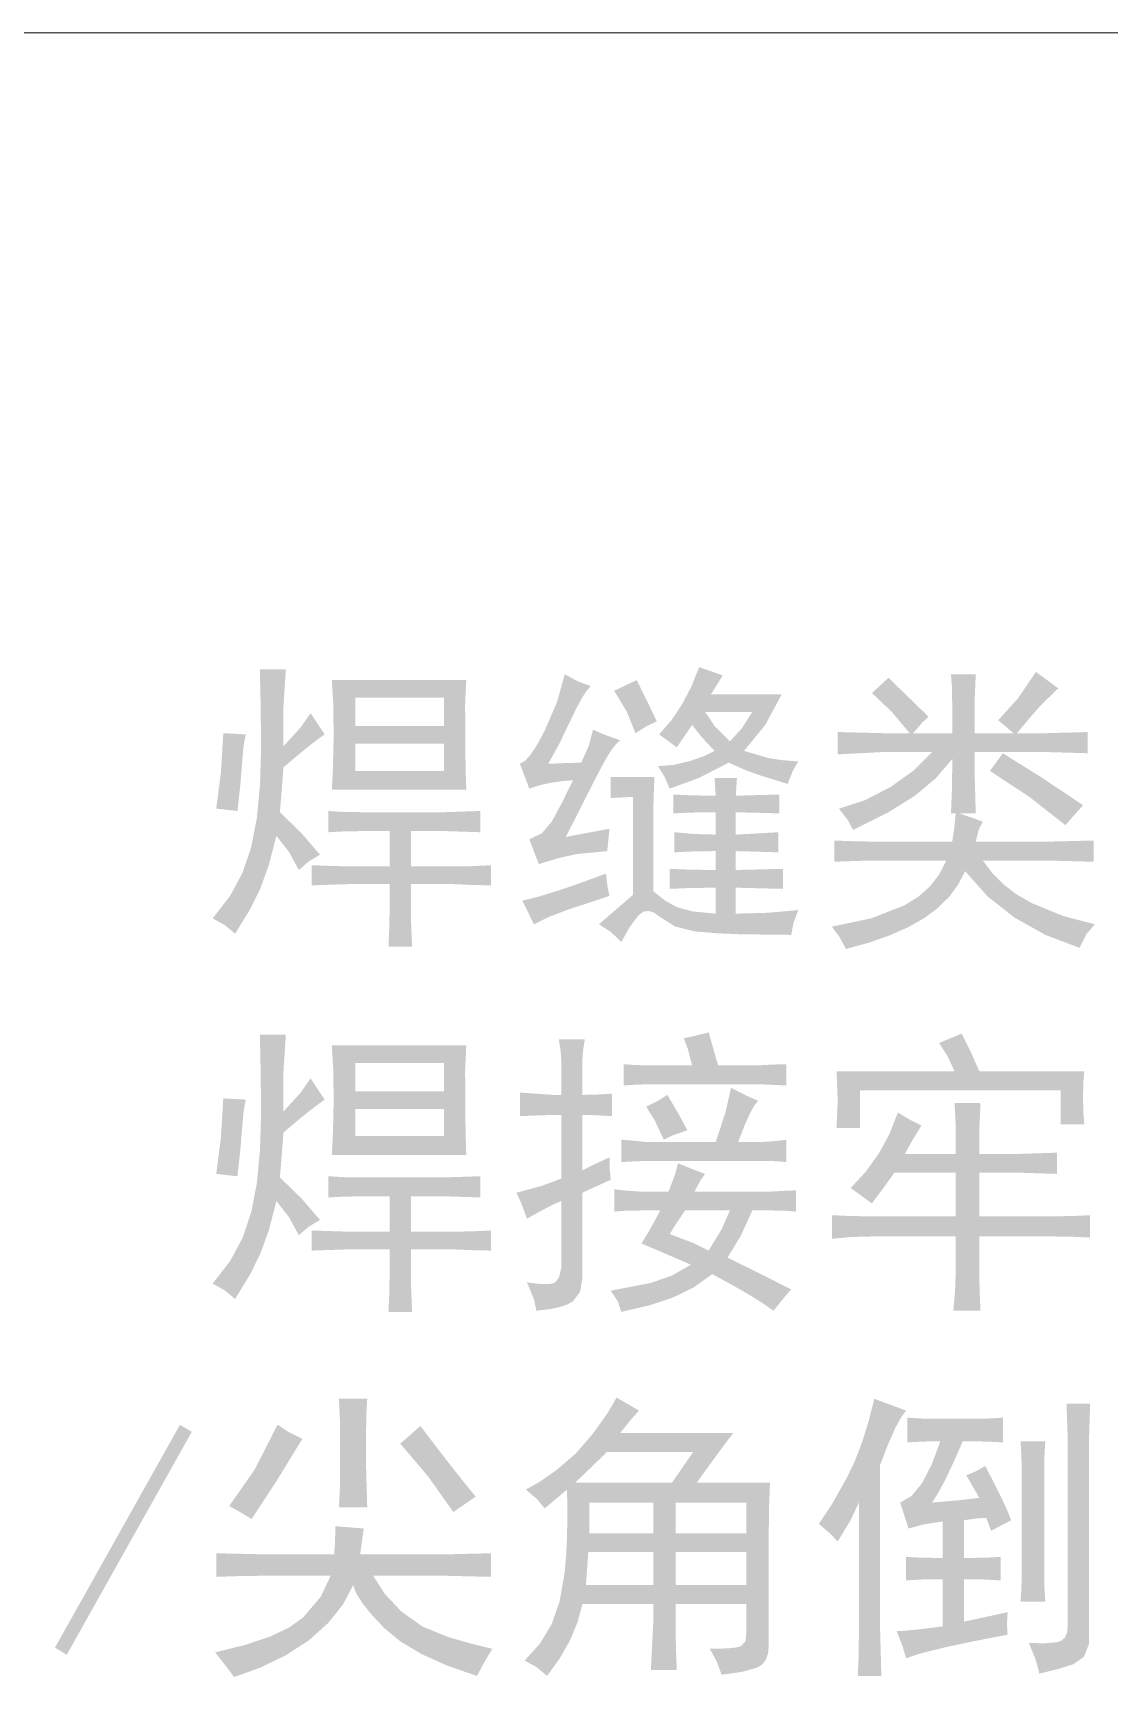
# Model space of a CAD drawing. Header units: millimetres. Extents: x 3 to 591, y 5 to 205.
# Drawn here: x 466.2 to 476.51, y 189.07 to 204.82 of the extents above; entities that cross this region are included whole.
import ezdxf

# ---------------------------------------------------------------- set-up
doc = ezdxf.new("R2010")
doc.units = ezdxf.units.MM

msp = doc.modelspace()

# ---------------------------------------------------------------- hatches: boundary and pattern name
h = msp.add_hatch(color=7)
h.paths.add_polyline_path([(469.060521, 197.570142), (469.065904, 197.655718), (469.070512, 197.766099), (469.074396, 197.901284), (469.077609, 198.061274), (469.075886, 198.373469), (469.060521, 198.620758), (470.349262, 198.620758), (470.338238, 198.39476), (470.338875, 198.127084), (470.340856, 197.900388), (470.344284, 197.714724), (470.349262, 197.570142)])
h.paths.add_polyline_path([(469.818442, 196.666149), (469.818442, 196.53055), (469.82106, 196.27892), (469.829466, 196.066978), (469.603468, 196.066978), (469.61215, 196.259145), (469.615043, 196.496374), (469.615043, 196.666149), (469.219271, 196.666149), (468.868698, 196.654573), (468.868698, 196.846947), (469.219271, 196.835372), (469.615043, 196.835372), (469.615043, 197.174369), (469.366445, 197.174369), (469.173933, 197.171544), (469.026897, 197.163345), (469.026897, 197.366743), (469.17104, 197.358062), (469.35487, 197.355168), (470.134839, 197.355168), (470.484861, 197.366743), (470.484861, 197.163345), (470.145864, 197.174369), (469.818442, 197.174369), (469.818442, 196.835372), (470.180039, 196.835372), (470.399974, 196.838266), (470.586836, 196.846947), (470.586836, 196.654573), (470.422781, 196.657467), (470.225239, 196.666149)])
h.paths.add_polyline_path([(468.992721, 198.100962), (468.91717, 198.047107), (468.826117, 197.976456), (468.71956, 197.888959), (468.5975, 197.784564), (468.563325, 197.355168), (468.766792, 197.157557), (468.947522, 196.948371), (468.840035, 196.883534), (468.744123, 196.801748), (468.650968, 196.973727), (468.529701, 197.129169), (468.457491, 196.850944), (468.377014, 196.626461), (468.273661, 196.418653), (468.133928, 196.191001), (468.034985, 196.27327), (467.919505, 196.338176), (468.08735, 196.555768), (468.20724, 196.779148), (468.289095, 197.023405), (468.342839, 197.304456), (468.372604, 197.616582), (468.382526, 197.954339), (468.379701, 198.327167), (468.371502, 198.722733), (468.6201, 198.722733), (468.5975, 198.37216), (468.5975, 197.987963), (468.758317, 198.163111), (468.857122, 198.30436)])
h.paths.add_polyline_path([(470.134839, 198.180337), (470.134839, 198.451535), (469.28707, 198.451535), (469.28707, 198.180337)])
h.paths.add_polyline_path([(470.134839, 197.75094), (470.134839, 198.010563), (469.28707, 198.010563), (469.28707, 197.75094)])
h.paths.add_polyline_path([(468.235903, 198.100962), (468.215921, 197.994991), (468.201727, 197.835276), (468.184709, 197.624781), (468.156528, 197.366743), (467.953129, 197.389343), (467.998191, 197.739571), (468.020929, 198.112537)])
h = msp.add_hatch(color=7)
h.paths.add_polyline_path([(472.140554, 196.598349), (472.253346, 196.508983), (472.366552, 196.445662), (472.516069, 196.404597), (472.739174, 196.383375), (472.739174, 196.631973), (472.499119, 196.629148), (472.298753, 196.620949), (472.298753, 196.812772), (472.499119, 196.804366), (472.739174, 196.801748), (472.739174, 196.982546), (472.527093, 196.979652), (472.343952, 196.970971), (472.343952, 197.163345), (472.527093, 197.146257), (472.739174, 197.140745), (472.739174, 197.355168), (472.518825, 197.352343), (472.332377, 197.344143), (472.332377, 197.524942), (472.518825, 197.51626), (472.739174, 197.513366), (472.728149, 197.683141), (472.942572, 197.683141), (472.931548, 197.513366), (473.349369, 197.524942), (473.349369, 197.344143), (472.931548, 197.355168), (472.931548, 197.140745), (473.338345, 197.163345), (473.338345, 196.970971), (472.931548, 196.982546), (472.931548, 196.801748), (473.383544, 196.812772), (473.383544, 196.620949), (472.931548, 196.631973), (472.931548, 196.383375), (473.244914, 196.391781), (473.530167, 196.417551), (473.485106, 196.296076), (473.462368, 196.179977), (472.982259, 196.185489), (472.749095, 196.195411), (472.535775, 196.213601), (472.351945, 196.259145), (472.207802, 196.349751), (472.148185, 196.392953), (472.093425, 196.410109), (472.043626, 196.401221), (471.998891, 196.366287), (471.915313, 196.254942), (471.834629, 196.112177), (471.730105, 196.211051), (471.620207, 196.2814), (471.947628, 196.564174), (471.947628, 197.502342), (471.733206, 197.490767), (471.733206, 197.694165), (472.151578, 197.694165), (472.140554, 197.377768)])
h.paths.add_polyline_path([(472.366552, 197.976939), (472.196778, 198.100962), (472.314049, 198.235183), (472.417264, 198.389248), (472.506147, 198.560055), (472.580975, 198.745333), (472.806973, 198.665958), (472.693974, 198.485159), (473.371969, 198.485159), (473.21377, 198.191361), (473.010371, 197.942763), (473.241882, 197.874964), (473.367628, 197.855051), (473.530167, 197.84134), (473.476562, 197.747909), (473.428744, 197.626366), (473.19117, 197.699677), (473.041515, 197.751905), (472.863748, 197.829764), (472.575463, 197.68259), (472.298753, 197.581166), (472.247834, 197.696921), (472.185753, 197.79614), (472.33658, 197.80868), (472.496088, 197.846852), (472.636096, 197.896048), (472.728149, 197.942763), (472.606606, 198.072643), (472.513175, 198.191361)])
h.paths.add_polyline_path([(470.862837, 197.81874), (470.911421, 197.84686), (470.967085, 197.908932), (471.029881, 198.005007), (471.099859, 198.135137), (471.221471, 198.417497), (471.292233, 198.677533), (471.416532, 198.609458), (471.540832, 198.564534), (471.499077, 198.514218), (471.453188, 198.442715), (471.403166, 198.350128), (471.349009, 198.236561), (471.238628, 198.0076), (471.134035, 197.81874), (471.320552, 197.826939), (471.450432, 197.829764), (471.523675, 197.993544), (471.563431, 198.146162), (471.673468, 198.098137), (471.823605, 198.044738), (471.786829, 198.01145), (471.744368, 197.957026), (471.696326, 197.881415), (471.642806, 197.784564), (471.579141, 197.662298), (471.50142, 197.510473), (471.409642, 197.329088), (471.303809, 197.118145), (471.350955, 197.127128), (471.436238, 197.143294), (471.559762, 197.166592), (471.72163, 197.196969), (471.69903, 196.982546), (471.405233, 196.953883), (471.235596, 196.915849), (471.043635, 196.857972), (470.953236, 197.095545), (471.074503, 197.154525), (471.167659, 197.264768), (471.258265, 197.431442), (471.371608, 197.660541), (471.279487, 197.654822), (471.162147, 197.637941), (471.045082, 197.612241), (470.953236, 197.581166)])
h.paths.add_polyline_path([(471.72163, 196.553149), (471.325858, 196.422511), (471.136515, 196.350509), (470.998436, 196.2814), (470.885437, 196.50795), (471.054866, 196.54998), (471.247034, 196.609373), (471.458838, 196.682685), (471.688006, 196.767572), (471.701717, 196.646098)])
h.paths.add_polyline_path([(471.981804, 198.620758), (472.044728, 198.494357), (472.097835, 198.386354), (472.141019, 198.296747), (472.174178, 198.225537), (472.077784, 198.179992), (471.970228, 198.112537), (471.885479, 198.32131), (471.76683, 198.519334)])
h.paths.add_polyline_path([(472.874772, 198.033162), (472.990528, 198.16008), (473.089746, 198.315936), (472.63775, 198.315936), (472.730836, 198.177443)])
h = msp.add_hatch(color=7)
h.paths.add_polyline_path([(474.597713, 198.112537), (474.422289, 198.321379), (474.236116, 198.496735), (474.394315, 198.643358), (474.778512, 198.270736), (474.713193, 198.20838), (474.631338, 198.112537), (475.005061, 198.112537), (475.005061, 198.41736), (475.002168, 198.561296), (474.993486, 198.677533), (475.23106, 198.677533), (475.219484, 198.41736), (475.219484, 198.112537), (475.592657, 198.112537), (475.510388, 198.182817), (475.445482, 198.236561), (475.637443, 198.448503), (475.80708, 198.700133), (476.022054, 198.541934), (475.857792, 198.383735), (475.757746, 198.270461), (475.626281, 198.112537), (475.909055, 198.112537), (476.304276, 198.123562), (476.304276, 197.920163), (475.909055, 197.931739), (475.219484, 197.931739), (475.219484, 197.739365), (475.23106, 197.344143), (475.072861, 197.344143), (475.197022, 197.301562), (475.298859, 197.264768), (475.259172, 197.188701), (475.23106, 197.072945), (475.909055, 197.072945), (476.361051, 197.08397), (476.361051, 196.880571), (475.920079, 196.892147), (475.298859, 196.892147), (475.391446, 196.769045), (475.500466, 196.660154), (475.625816, 196.565423), (475.767392, 196.484799), (476.068287, 196.360569), (476.372075, 196.2814), (476.290082, 196.185558), (476.225452, 196.055402), (475.900511, 196.178736), (475.603681, 196.344239), (475.343645, 196.548809), (475.129085, 196.790172), (475.061897, 196.660171), (474.973573, 196.541436), (474.864062, 196.43407), (474.733312, 196.338176), (474.58066, 196.252195), (474.405477, 196.174533), (474.207763, 196.105244), (473.987518, 196.044378), (473.925093, 196.160064), (473.851919, 196.258801), (474.22895, 196.337969), (474.54645, 196.462199), (474.679466, 196.544261), (474.790777, 196.643273), (474.880383, 196.759235), (474.948286, 196.892147), (474.371715, 196.892147), (474.111748, 196.889253), (473.874519, 196.880571), (473.874519, 197.08397), (474.091698, 197.075564), (474.36014, 197.072945), (475.005061, 197.072945), (475.024561, 197.196969), (475.038686, 197.344143), (474.993486, 197.344143), (475.002168, 197.55581), (475.005061, 197.739365), (475.005061, 197.863939), (474.847621, 197.679971), (474.648425, 197.513366), (474.389699, 197.352136), (474.055318, 197.185945), (474.004055, 197.281856), (473.919719, 197.389343), (474.16811, 197.469614), (474.416915, 197.598254), (474.639744, 197.757762), (474.812136, 197.931739), (474.33754, 197.931739), (473.908143, 197.909139), (473.908143, 198.123562), (474.33754, 198.112537)])
h.paths.add_polyline_path([(475.490682, 197.920163), (475.852142, 197.694096), (476.259076, 197.422967), (476.089853, 197.231144), (475.744999, 197.501998), (475.366659, 197.75094)])
h = msp.add_hatch(color=7)
h.paths.add_polyline_path([(469.060521, 194.070523), (469.065904, 194.156099), (469.070512, 194.26648), (469.074396, 194.401666), (469.077609, 194.561656), (469.075886, 194.87385), (469.060521, 195.121139), (470.349262, 195.121139), (470.338238, 194.895141), (470.338875, 194.627466), (470.340856, 194.40077), (470.344284, 194.215105), (470.349262, 194.070523)])
h.paths.add_polyline_path([(469.818442, 193.16653), (469.818442, 193.030931), (469.82106, 192.779301), (469.829466, 192.567359), (469.603468, 192.567359), (469.61215, 192.759526), (469.615043, 192.996756), (469.615043, 193.16653), (469.219271, 193.16653), (468.868698, 193.154955), (468.868698, 193.347329), (469.219271, 193.335753), (469.615043, 193.335753), (469.615043, 193.674751), (469.366445, 193.674751), (469.173933, 193.671926), (469.026897, 193.663726), (469.026897, 193.867125), (469.17104, 193.858443), (469.35487, 193.855549), (470.134839, 193.855549), (470.484861, 193.867125), (470.484861, 193.663726), (470.145864, 193.674751), (469.818442, 193.674751), (469.818442, 193.335753), (470.180039, 193.335753), (470.399974, 193.338647), (470.586836, 193.347329), (470.586836, 193.154955), (470.422781, 193.157848), (470.225239, 193.16653)])
h.paths.add_polyline_path([(468.992721, 194.601343), (468.91717, 194.547488), (468.826117, 194.476838), (468.71956, 194.389341), (468.5975, 194.284946), (468.563325, 193.855549), (468.766792, 193.657938), (468.947522, 193.448752), (468.840035, 193.383916), (468.744123, 193.302129), (468.650968, 193.474108), (468.529701, 193.629551), (468.457491, 193.351325), (468.377014, 193.126843), (468.273661, 192.919034), (468.133928, 192.691382), (468.034985, 192.773651), (467.919505, 192.838557), (468.08735, 193.056149), (468.20724, 193.279529), (468.289095, 193.523786), (468.342839, 193.804837), (468.372604, 194.116963), (468.382526, 194.45472), (468.379701, 194.827548), (468.371502, 195.223114), (468.6201, 195.223114), (468.5975, 194.872541), (468.5975, 194.488344), (468.758317, 194.663493), (468.857122, 194.804742)])
h.paths.add_polyline_path([(470.134839, 194.680718), (470.134839, 194.951916), (469.28707, 194.951916), (469.28707, 194.680718)])
h.paths.add_polyline_path([(470.134839, 194.251322), (470.134839, 194.510944), (469.28707, 194.510944), (469.28707, 194.251322)])
h.paths.add_polyline_path([(468.235903, 194.601343), (468.215921, 194.495372), (468.201727, 194.335658), (468.184709, 194.125162), (468.156528, 193.867125), (467.953129, 193.889724), (467.998191, 194.239953), (468.020929, 194.612919)])
h = msp.add_hatch(color=7)
h.paths.add_polyline_path([(472.63775, 193.889724), (472.595031, 193.830055), (472.535775, 193.71995), (473.25897, 193.71995), (473.422749, 193.728632), (473.507568, 193.731526), (473.507568, 193.528127), (473.411518, 193.536327), (473.281569, 193.539152), (473.089746, 193.539152), (472.979228, 193.296203), (472.852173, 193.087155), (473.180008, 192.925993), (473.462368, 192.781782), (473.439105, 192.756667), (473.403181, 192.714396), (473.354545, 192.654968), (473.293145, 192.578383), (473.188543, 192.651144), (473.055778, 192.733826), (472.894797, 192.82643), (472.705549, 192.928956), (472.534328, 192.806104), (472.337889, 192.70847), (472.10755, 192.630887), (471.834629, 192.567359), (471.803555, 192.663684), (471.733206, 192.770757), (472.117403, 192.84462), (472.315358, 192.913591), (472.502151, 193.019356), (472.434041, 193.048811), (472.332239, 193.092529), (472.196743, 193.15051), (472.027555, 193.222754), (472.106585, 193.352634), (472.208353, 193.539152), (472.027555, 193.539152), (471.871561, 193.536327), (471.76683, 193.528127), (471.76683, 193.74255), (471.857229, 193.73125), (472.015428, 193.71995), (472.287177, 193.71995), (472.349327, 193.883661), (472.377576, 193.991148), (472.538669, 193.926174)])
h.paths.add_polyline_path([(471.258609, 194.646543), (471.258609, 194.98554), (471.25289, 195.067465), (471.236009, 195.177915), (471.484608, 195.177915), (471.46752, 195.067465), (471.462008, 194.98554), (471.462008, 194.646543), (471.588856, 194.649437), (471.74423, 194.658119), (471.74423, 194.443145), (471.588856, 194.451826), (471.462008, 194.45472), (471.462008, 193.923349), (471.555025, 193.971373), (471.72163, 194.047923), (471.724524, 193.920593), (471.733206, 193.832949), (471.563707, 193.756468), (471.462008, 193.708926), (471.462008, 192.895332), (471.439339, 192.75932), (471.371608, 192.668783), (471.315591, 192.63776), (471.23849, 192.612421), (471.140305, 192.592663), (471.021036, 192.578383), (470.998367, 192.68587), (470.930636, 192.849581), (471.032232, 192.837188), (471.111297, 192.833114), (471.167831, 192.837411), (471.201834, 192.850132), (471.23849, 192.900569), (471.258609, 192.985731), (471.258609, 193.629551), (471.20403, 193.606288), (471.13121, 193.570364), (471.040096, 193.521728), (470.930636, 193.460328), (470.877031, 193.606951), (470.829213, 193.708926), (471.077604, 193.776725), (471.258609, 193.844525), (471.258609, 194.45472), (471.179234, 194.45472), (470.862837, 194.443145), (470.862837, 194.669143), (471.179234, 194.646543)])
h.paths.add_polyline_path([(472.886348, 194.714343), (473.047165, 194.632487), (473.14597, 194.590319), (473.108557, 194.544215), (473.064115, 194.462919), (473.012645, 194.34638), (472.954147, 194.194547), (473.180146, 194.194547), (473.329663, 194.205846), (473.417168, 194.217146), (473.417168, 194.002724), (473.324013, 194.010923), (473.202746, 194.013748), (472.095354, 194.013748), (471.990003, 194.010923), (471.834629, 194.002724), (471.834629, 194.217146), (471.97891, 194.205846), (472.072754, 194.194547), (472.739174, 194.194547), (472.832191, 194.476975)])
h.paths.add_polyline_path([(472.513175, 194.929316), (472.470663, 195.090134), (472.434351, 195.188939), (472.5725, 195.220014), (472.671374, 195.245714), (472.761773, 194.929316), (473.14597, 194.929316), (473.292731, 194.937516), (473.417168, 194.940341), (473.417168, 194.736942), (473.157546, 194.748518), (472.163154, 194.748518), (471.995722, 194.745624), (471.857229, 194.736942), (471.857229, 194.940341), (471.981528, 194.931935), (472.128978, 194.929316)])
h.paths.add_polyline_path([(472.298753, 193.313153), (472.52165, 193.228266), (472.671374, 193.154955), (472.795811, 193.358422), (472.874772, 193.539152), (472.445376, 193.539152), (472.357801, 193.409203)])
h.paths.add_polyline_path([(472.276153, 194.646543), (472.391908, 194.448519), (472.467976, 194.307546), (472.32087, 194.256765), (472.241977, 194.217146), (472.154265, 194.403664), (472.072754, 194.533544), (472.185616, 194.590043)])
h = msp.add_hatch(color=7)
h.paths.add_polyline_path([(474.710713, 194.352745), (474.620038, 194.205571), (474.552514, 194.081547), (475.038686, 194.081547), (475.038686, 194.319121), (475.035861, 194.426264), (475.027661, 194.567719), (475.276259, 194.567719), (475.264684, 194.307546), (475.264684, 194.081547), (475.660456, 194.081547), (476.010478, 194.093123), (476.010478, 193.889724), (475.660456, 193.900749), (475.264684, 193.900749), (475.264684, 193.482928), (475.942679, 193.482928), (476.146146, 193.485546), (476.326876, 193.493952), (476.326876, 193.279529), (476.146146, 193.287728), (475.942679, 193.290553), (475.264684, 193.290553), (475.264684, 192.951556), (475.267578, 192.784813), (475.276259, 192.578383), (475.016086, 192.578383), (475.032967, 192.773445), (475.038686, 192.951556), (475.038686, 193.290553), (474.24714, 193.290553), (474.03506, 193.284835), (473.851919, 193.267954), (473.851919, 193.493952), (474.03506, 193.485546), (474.24714, 193.482928), (475.038686, 193.482928), (475.038686, 193.900749), (474.450539, 193.900749), (474.420058, 193.856936), (474.374127, 193.793331), (474.312795, 193.709985), (474.236116, 193.606951), (474.032718, 193.754126), (474.179462, 193.913478), (474.303778, 194.087197), (474.405563, 194.275179), (474.484714, 194.47732), (474.614457, 194.40077)])
h.paths.add_polyline_path([(475.095461, 195.234139), (475.188341, 195.047759), (475.264684, 194.872541), (476.270652, 194.872541), (476.26197, 194.764985), (476.259076, 194.623943), (476.26197, 194.479663), (476.270652, 194.364321), (476.044653, 194.364321), (476.044653, 194.691743), (474.123117, 194.691743), (474.123117, 194.330145), (473.897119, 194.330145), (473.908143, 194.590319), (473.897119, 194.872541), (475.027661, 194.872541), (474.962273, 195.013928), (474.879936, 195.143739)])
h = msp.add_hatch(color=7)
h.paths.add_polyline_path([(472.140554, 189.768335), (471.462008, 189.768335), (471.415396, 189.59385), (471.343359, 189.420863), (471.245897, 189.249219), (471.12301, 189.078765), (471.018004, 189.166821), (470.908036, 189.225939), (471.05776, 189.392682), (471.16821, 189.575961), (471.244278, 189.79624), (471.292233, 190.073157), (471.306384, 190.237066), (471.314902, 190.423661), (471.317736, 190.63289), (471.314833, 190.864702), (471.100411, 190.683904), (471.026754, 190.774096), (470.919612, 190.864702), (471.043498, 190.933673), (471.212858, 191.051013), (471.396413, 191.208867), (471.563431, 191.401035), (471.698961, 191.591962), (471.78943, 191.746095), (472.004404, 191.621521), (471.930747, 191.539734), (471.823605, 191.407098), (472.908948, 191.407098), (472.865643, 191.352011), (472.792779, 191.254549), (472.690357, 191.114713), (472.558375, 190.932502), (473.25897, 190.932502), (473.250564, 190.697753), (473.247945, 190.49153), (473.247945, 189.373114), (473.240831, 189.296116), (473.219558, 189.234621), (473.184228, 189.188629), (473.134946, 189.15814), (472.993559, 189.118866), (472.795949, 189.09034), (472.750405, 189.214639), (472.68295, 189.338938), (472.785984, 189.340377), (472.869329, 189.344657), (472.932934, 189.351728), (472.976747, 189.361538), (473.024703, 189.409494), (473.032971, 189.508713), (473.032971, 189.768335), (472.354976, 189.768335), (472.354976, 189.542337), (472.35787, 189.356095), (472.366552, 189.13554), (472.117954, 189.13554), (472.140554, 189.587536)])
h.paths.add_polyline_path([(472.321352, 190.932502), (472.524751, 191.226299), (471.69903, 191.226299), (471.394208, 190.932502)])
h.paths.add_polyline_path([(473.032971, 189.949134), (473.032971, 190.265531), (472.354976, 190.265531), (472.354976, 189.949134)])
h.paths.add_polyline_path([(473.032971, 190.44633), (473.032971, 190.740128), (472.354976, 190.740128), (472.354976, 190.44633)])
h.paths.add_polyline_path([(472.140554, 189.949134), (472.140554, 190.265531), (471.518232, 190.265531), (471.495632, 189.949134)])
h.paths.add_polyline_path([(472.140554, 190.44633), (472.140554, 190.740128), (471.529807, 190.740128), (471.529807, 190.44633)])
h = msp.add_hatch(color=7)
h.paths.add_polyline_path([(469.083121, 190.242931), (469.091802, 190.361581), (469.094696, 190.514129), (469.366445, 190.49153), (469.33227, 190.242931), (470.11224, 190.242931), (470.586836, 190.254507), (470.586836, 190.028509), (470.123264, 190.039533), (469.456845, 190.039533), (469.569706, 189.862937), (469.728043, 189.695023), (469.929718, 189.552396), (470.173976, 189.451938), (470.412583, 189.384069), (470.59786, 189.338938), (470.515867, 189.200377), (470.451237, 189.078765), (470.162581, 189.179637), (469.918419, 189.289605), (469.718801, 189.408667), (469.56378, 189.536825), (469.445545, 189.662097), (469.356248, 189.772538), (469.29589, 189.8682), (469.26447, 189.949134), (469.171108, 189.768128), (469.026897, 189.587536), (468.839966, 189.419278), (468.619549, 189.276651), (468.376807, 189.159587), (468.122904, 189.06774), (468.098607, 189.10369), (468.06041, 189.155246), (468.008259, 189.222305), (467.942105, 189.304763), (468.231906, 189.376481), (468.468791, 189.456003), (468.652759, 189.543276), (468.783811, 189.638248), (468.954481, 189.837444), (469.049497, 190.039533), (468.472925, 190.039533), (468.201659, 190.036708), (467.953129, 190.028509), (467.953129, 190.254507), (468.461901, 190.242931)])
h.paths.add_polyline_path([(469.400069, 191.73452), (469.391663, 191.587483), (469.389045, 191.418122), (469.389045, 191.079125), (469.400069, 190.694928), (469.128872, 190.694928), (469.137553, 190.86987), (469.140447, 191.079125), (469.140447, 191.407098), (469.137553, 191.550965), (469.128872, 191.73452)])
h.paths.add_polyline_path([(468.778299, 191.350323), (468.532319, 190.949176), (468.292127, 190.581929), (468.17644, 190.652691), (468.077704, 190.706503), (468.32327, 191.059419), (468.540725, 191.485922), (468.645249, 191.418122)])
h.paths.add_polyline_path([(469.908841, 191.474898), (470.06046, 191.275633), (470.199469, 191.096213), (470.32587, 190.936636), (470.439661, 190.796903), (470.225239, 190.649728), (469.984909, 190.988795), (469.716467, 191.305123), (469.798391, 191.375748)])
h = msp.add_hatch(color=7)
h.paths.add_polyline_path([(475.174285, 191.542697), (475.349433, 191.545315), (475.490682, 191.553721), (475.490682, 191.316699), (475.332483, 191.324898), (475.106485, 191.327723), (475.015845, 191.121422), (474.936573, 190.954757), (474.86867, 190.827676), (474.812136, 190.740128), (475.07231, 190.762521), (475.264684, 190.785327), (475.14066, 191.000301), (475.242222, 191.045294), (475.321459, 191.090701), (475.413245, 190.914062), (475.485239, 190.768584), (475.537492, 190.654216), (475.570057, 190.570905), (475.377683, 190.46893), (475.332483, 190.593504), (475.239328, 190.587785), (475.118061, 190.570905), (475.118061, 190.209307), (475.329658, 190.211926), (475.468082, 190.220332), (475.468082, 189.994333), (475.312709, 190.003015), (475.118061, 190.005909), (475.118061, 189.599112), (475.535882, 189.689511), (475.530094, 189.573343), (475.535882, 189.474537), (475.20219, 189.409632), (474.925135, 189.350514), (474.71023, 189.296839), (474.563538, 189.248539), (474.5295, 189.364363), (474.473139, 189.508713), (474.538863, 189.511512), (474.6343, 189.519944), (474.7594, 189.53406), (474.914111, 189.553912), (474.914111, 190.005909), (474.707405, 190.003015), (474.563538, 189.994333), (474.563538, 190.220332), (474.702031, 190.211926), (474.914111, 190.209307), (474.914111, 190.559329), (474.730281, 190.530804), (474.586138, 190.49153), (474.507314, 190.740128), (474.615903, 190.803724), (474.716225, 190.926438), (474.808002, 191.102896), (474.891511, 191.327723), (474.721944, 191.324898), (474.575114, 191.316699), (474.575114, 191.553721), (474.718912, 191.545315), (474.925135, 191.542697)])
h.paths.add_polyline_path([(474.563538, 191.621521), (474.51392, 191.554953), (474.455982, 191.446165), (474.389673, 191.295107), (474.31494, 191.101725), (474.31494, 189.497137), (474.326515, 189.078765), (474.100517, 189.078765), (474.108717, 189.27107), (474.111542, 189.486113), (474.111542, 190.740128), (474.03258, 190.573454), (473.908143, 190.367506), (473.828906, 190.449017), (473.727344, 190.536729), (473.851368, 190.721938), (473.998542, 190.983214), (474.073999, 191.142386), (474.142478, 191.320626), (474.204034, 191.517987), (474.258716, 191.73452)])
h.paths.add_polyline_path([(476.326876, 191.68932), (476.315851, 191.339299), (476.315851, 189.384138), (476.267482, 189.262526), (476.168677, 189.191764), (476.02481, 189.146771), (475.841255, 189.101365), (475.804324, 189.237377), (475.73928, 189.395714), (475.884732, 189.391235), (476.004966, 189.401226), (476.051992, 189.417021), (476.085581, 189.447803), (476.105735, 189.493468), (476.112453, 189.553912), (476.112453, 191.339299), (476.100877, 191.68932)])
h.paths.add_polyline_path([(475.897479, 191.327723), (475.889073, 191.186405), (475.886455, 190.966126), (475.886455, 190.118908), (475.889073, 189.923709), (475.897479, 189.790935), (475.660456, 189.790935), (475.668656, 189.923709), (475.671481, 190.118908), (475.671481, 190.966126), (475.668656, 191.180618), (475.660456, 191.327723)])
h = msp.add_hatch(color=7)
h.dxf.hatch_style = 2
h.paths.add_polyline_path([(467.719218, 191.418122), (466.520875, 189.282163), (466.407876, 189.349963), (467.605667, 191.485922)])

# ---------------------------------------------------------------- linework, layer by layer
at = {"color": 9, "lineweight": 0, "true_color": 0xc0c0c0}
msp.add_lwpolyline([(588.99425, 204.822778), (301.97425, 204.822778)], dxfattribs=at)

doc.saveas('drawing.dxf')
